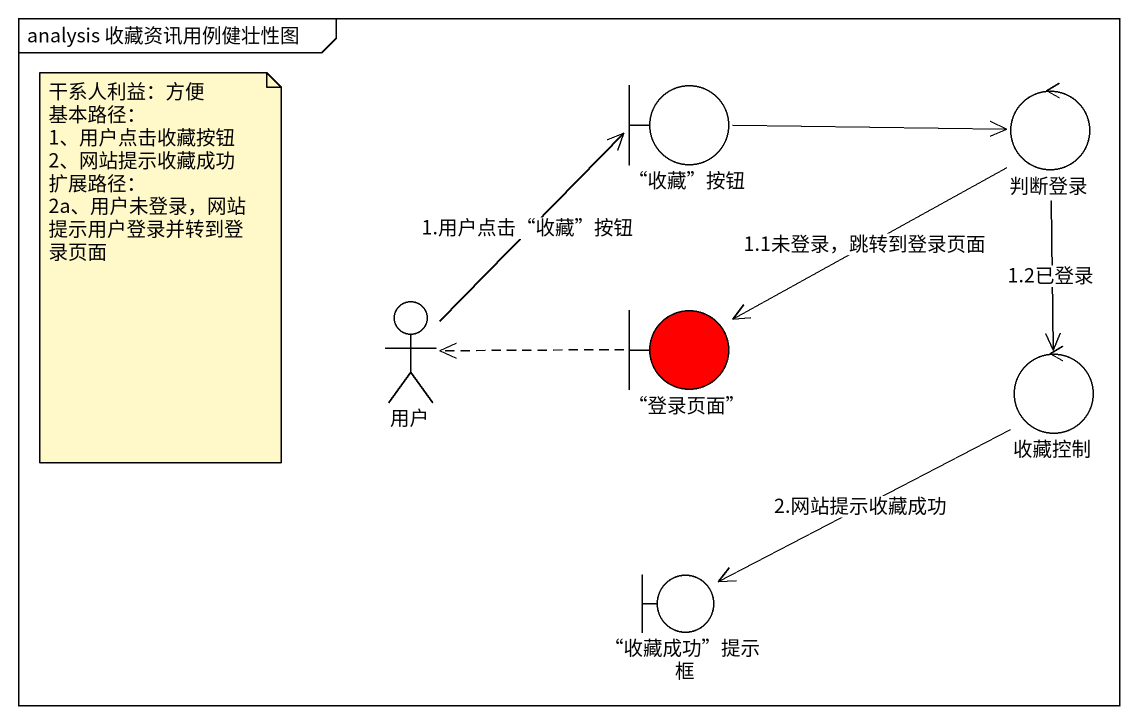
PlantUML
@startuml
mainframe analysis 收藏资讯用例健壮性图
boundary "“收藏”按钮" as 收藏_按钮
control 判断登录
actor 用户
boundary "“登录页面”" as 登录页面 #FF0000
control 收藏控制
boundary "“收藏成功”提示框" as 收藏成功_提示框
收藏_按钮 -right-> 判断登录
判断登录 --> 登录页面 : 1.1未登录，跳转到登录页面
判断登录 --> 收藏控制 : 1.2已登录
用户 -up-> 收藏_按钮 : 1.用户点击“收藏”按钮
登录页面 .left.> 用户
收藏控制 --> 收藏成功_提示框 : 2.网站提示收藏成功
note as N1
  干系人利益：方便
  基本路径：
  1、用户点击收藏按钮
  2、网站提示收藏成功
  扩展路径：
  2a、用户未登录，网站提示用户登录并转到登录页面
end note
@enduml
